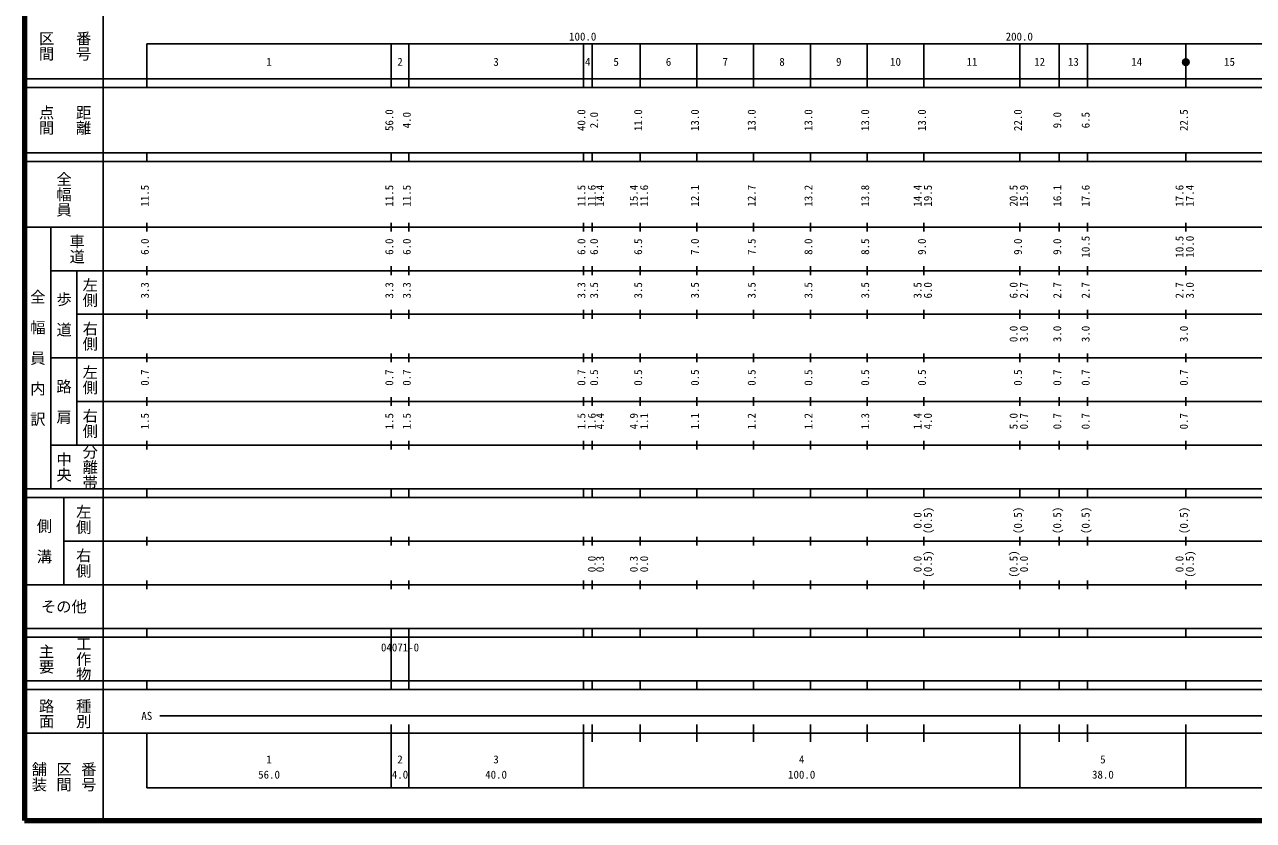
# Model space of a CAD drawing. Units: millimetres on the paper, enlarged 1000 times. Extents: x 40000 to 680000, y 20000 to 380000.
# Drawn here: x 40000 to 321477, y 20000 to 202409 of the extents above; entities that cross this region are included whole.
import ezdxf
from ezdxf.enums import TextEntityAlignment as Align

# ---------------------------------------------------------------- set-up
doc = ezdxf.new("R2010")
doc.units = ezdxf.units.MM
doc.header["$LTSCALE"] = 1000
doc.layers.add('M-TTL', color=2, linetype='Continuous', lineweight=140)
doc.layers.add('M-TTL-BAND', color=7, linetype='Continuous', lineweight=25)
doc.styles.add('@ＭＳ ゴシック', font='')
doc.styles.add('ＭＳ ゴシック', font='')
doc.styles.get('@ＭＳ ゴシック').set_extended_font_data('@MS Gothic')
doc.styles.get('ＭＳ ゴシック').set_extended_font_data('MS Gothic')

msp = doc.modelspace()

# ---------------------------------------------------------------- linework, layer by layer
at = {"layer": 'M-TTL'}
for p, q in [((40000, 380000), (40000, 20000)), ((40000, 20000), (680000, 20000))]:
    msp.add_line(p, q, dxfattribs=at)
at = {"layer": 'M-TTL-BAND'}
for p, q in [((58000, 370000), (58000, 20000)), ((68000, 198000), (68000, 188000)), ((68000, 198000), (579000, 198000)), ((124000, 188000), (124000, 198000)), ((128000, 188000), (128000, 198000)), ((168000, 188000), (168000, 198000)), ((170000, 188000), (170000, 198000)), ((181000, 188000), (181000, 198000)), ((194000, 188000), (194000, 198000)), ((207000, 188000), (207000, 198000)), ((220000, 188000), (220000, 198000)), ((233000, 188000), (233000, 198000)), ((246000, 188000), (246000, 198000)), ((268000, 188000), (268000, 198000)), ((277000, 188000), (277000, 198000)), ((283500, 188000), (283500, 198000)), ((306000, 188000), (306000, 198000)), ((40000, 190000), (579000, 190000)), ((40000, 188000), (579000, 188000)), ((40000, 173000), (579000, 173000)), ((68000, 171000), (68000, 173000)), ((124000, 171000), (124000, 173000)), ((128000, 171000), (128000, 173000)), ((168000, 171000), (168000, 173000)), ((170000, 171000), (170000, 173000)), ((181000, 171000), (181000, 173000)), ((194000, 171000), (194000, 173000)), ((207000, 171000), (207000, 173000)), ((220000, 171000), (220000, 173000)), ((233000, 171000), (233000, 173000)), ((246000, 171000), (246000, 173000)), ((268000, 171000), (268000, 173000)), ((277000, 171000), (277000, 173000)), ((283500, 171000), (283500, 173000)), ((306000, 171000), (306000, 173000)), ((40000, 171000), (579000, 171000)), ((40000, 156000), (579000, 156000)), ((46000, 96000), (46000, 156000)), ((68000, 155000), (68000, 157000)), ((124000, 155000), (124000, 157000)), ((128000, 155000), (128000, 157000)), ((168000, 155000), (168000, 157000)), ((170000, 155000), (170000, 157000)), ((181000, 155000), (181000, 157000)), ((194000, 155000), (194000, 157000)), ((207000, 155000), (207000, 157000)), ((220000, 155000), (220000, 157000)), ((233000, 155000), (233000, 157000)), ((246000, 155000), (246000, 157000)), ((268000, 155000), (268000, 157000)), ((277000, 155000), (277000, 157000)), ((283500, 155000), (283500, 157000)), ((306000, 155000), (306000, 157000)), ((68000, 145000), (68000, 147000)), ((124000, 145000), (124000, 147000)), ((128000, 145000), (128000, 147000)), ((168000, 145000), (168000, 147000)), ((170000, 145000), (170000, 147000)), ((181000, 145000), (181000, 147000)), ((194000, 145000), (194000, 147000)), ((207000, 145000), (207000, 147000)), ((220000, 145000), (220000, 147000)), ((233000, 145000), (233000, 147000)), ((246000, 145000), (246000, 147000)), ((268000, 145000), (268000, 147000)), ((277000, 145000), (277000, 147000)), ((283500, 145000), (283500, 147000)), ((306000, 145000), (306000, 147000)), ((46000, 146000), (579000, 146000)), ((52000, 146000), (52000, 106000)), ((52000, 136000), (579000, 136000)), ((68000, 135000), (68000, 137000)), ((124000, 135000), (124000, 137000)), ((128000, 135000), (128000, 137000)), ((168000, 135000), (168000, 137000)), ((170000, 135000), (170000, 137000)), ((181000, 135000), (181000, 137000)), ((194000, 135000), (194000, 137000)), ((207000, 135000), (207000, 137000)), ((220000, 135000), (220000, 137000)), ((233000, 135000), (233000, 137000)), ((246000, 135000), (246000, 137000)), ((268000, 135000), (268000, 137000)), ((277000, 135000), (277000, 137000)), ((283500, 135000), (283500, 137000)), ((306000, 135000), (306000, 137000)), ((68000, 125000), (68000, 127000)), ((124000, 125000), (124000, 127000)), ((128000, 125000), (128000, 127000)), ((168000, 125000), (168000, 127000)), ((170000, 125000), (170000, 127000)), ((181000, 125000), (181000, 127000)), ((194000, 125000), (194000, 127000)), ((207000, 125000), (207000, 127000)), ((220000, 125000), (220000, 127000)), ((233000, 125000), (233000, 127000)), ((246000, 125000), (246000, 127000)), ((268000, 125000), (268000, 127000)), ((277000, 125000), (277000, 127000)), ((283500, 125000), (283500, 127000)), ((306000, 125000), (306000, 127000)), ((46000, 126000), (579000, 126000)), ((52000, 116000), (579000, 116000)), ((68000, 115000), (68000, 117000)), ((124000, 115000), (124000, 117000)), ((128000, 115000), (128000, 117000)), ((168000, 115000), (168000, 117000)), ((170000, 115000), (170000, 117000)), ((181000, 115000), (181000, 117000)), ((194000, 115000), (194000, 117000)), ((207000, 115000), (207000, 117000)), ((220000, 115000), (220000, 117000)), ((233000, 115000), (233000, 117000)), ((246000, 115000), (246000, 117000)), ((268000, 115000), (268000, 117000)), ((277000, 115000), (277000, 117000)), ((283500, 115000), (283500, 117000)), ((306000, 115000), (306000, 117000)), ((68000, 105000), (68000, 107000)), ((124000, 105000), (124000, 107000)), ((128000, 105000), (128000, 107000)), ((168000, 105000), (168000, 107000)), ((170000, 105000), (170000, 107000)), ((181000, 105000), (181000, 107000)), ((194000, 105000), (194000, 107000)), ((207000, 105000), (207000, 107000)), ((220000, 105000), (220000, 107000)), ((233000, 105000), (233000, 107000)), ((246000, 105000), (246000, 107000)), ((268000, 105000), (268000, 107000)), ((277000, 105000), (277000, 107000)), ((283500, 105000), (283500, 107000)), ((306000, 105000), (306000, 107000)), ((46000, 106000), (579000, 106000)), ((40000, 96000), (579000, 96000)), ((68000, 94000), (68000, 96000)), ((124000, 94000), (124000, 96000)), ((128000, 94000), (128000, 96000)), ((168000, 94000), (168000, 96000)), ((170000, 94000), (170000, 96000)), ((181000, 94000), (181000, 96000)), ((194000, 94000), (194000, 96000)), ((207000, 94000), (207000, 96000)), ((220000, 94000), (220000, 96000)), ((233000, 94000), (233000, 96000)), ((246000, 94000), (246000, 96000)), ((268000, 94000), (268000, 96000)), ((277000, 94000), (277000, 96000)), ((283500, 94000), (283500, 96000)), ((306000, 94000), (306000, 96000)), ((40000, 94000), (579000, 94000)), ((49000, 94000), (49000, 74000)), ((68000, 83000), (68000, 85000)), ((124000, 83000), (124000, 85000)), ((128000, 83000), (128000, 85000)), ((168000, 83000), (168000, 85000)), ((170000, 83000), (170000, 85000)), ((181000, 83000), (181000, 85000)), ((194000, 83000), (194000, 85000)), ((207000, 83000), (207000, 85000)), ((220000, 83000), (220000, 85000)), ((233000, 83000), (233000, 85000)), ((246000, 83000), (246000, 85000)), ((268000, 83000), (268000, 85000)), ((277000, 83000), (277000, 85000)), ((283500, 83000), (283500, 85000)), ((306000, 83000), (306000, 85000)), ((49000, 84000), (579000, 84000)), ((40000, 74000), (579000, 74000)), ((68000, 73000), (68000, 75000)), ((124000, 73000), (124000, 75000)), ((128000, 73000), (128000, 75000)), ((168000, 73000), (168000, 75000)), ((170000, 73000), (170000, 75000)), ((181000, 73000), (181000, 75000)), ((194000, 73000), (194000, 75000)), ((207000, 73000), (207000, 75000)), ((220000, 73000), (220000, 75000)), ((233000, 73000), (233000, 75000)), ((246000, 73000), (246000, 75000)), ((268000, 73000), (268000, 75000)), ((277000, 73000), (277000, 75000)), ((283500, 73000), (283500, 75000)), ((306000, 73000), (306000, 75000)), ((40000, 64000), (579000, 64000)), ((40000, 62000), (579000, 62000)), ((68000, 62000), (68000, 64000)), ((124000, 62000), (124000, 64000)), ((124000, 52000), (124000, 62000)), ((128000, 62000), (128000, 64000)), ((128000, 52000), (128000, 62000)), ((168000, 62000), (168000, 64000)), ((170000, 62000), (170000, 64000)), ((181000, 62000), (181000, 64000)), ((194000, 62000), (194000, 64000)), ((207000, 62000), (207000, 64000)), ((220000, 62000), (220000, 64000)), ((233000, 62000), (233000, 64000)), ((246000, 62000), (246000, 64000)), ((268000, 62000), (268000, 64000)), ((277000, 62000), (277000, 64000)), ((283500, 62000), (283500, 64000)), ((306000, 62000), (306000, 64000)), ((40000, 52000), (579000, 52000)), ((68000, 50000), (68000, 52000)), ((124000, 50000), (124000, 52000)), ((128000, 50000), (128000, 52000)), ((168000, 50000), (168000, 52000)), ((170000, 50000), (170000, 52000)), ((181000, 50000), (181000, 52000)), ((194000, 50000), (194000, 52000)), ((207000, 50000), (207000, 52000)), ((220000, 50000), (220000, 52000)), ((233000, 50000), (233000, 52000)), ((246000, 50000), (246000, 52000)), ((268000, 50000), (268000, 52000)), ((277000, 50000), (277000, 52000)), ((283500, 50000), (283500, 52000)), ((306000, 50000), (306000, 52000)), ((40000, 50000), (579000, 50000)), ((71000, 44000), (517000, 44000)), ((40000, 40000), (579000, 40000)), ((68000, 40000), (68000, 27500)), ((124000, 27500), (124000, 42000)), ((128000, 27500), (128000, 42000)), ((168000, 27500), (168000, 42000)), ((170000, 38000), (170000, 42000)), ((181000, 38000), (181000, 42000)), ((194000, 38000), (194000, 42000)), ((207000, 38000), (207000, 42000)), ((220000, 38000), (220000, 42000)), ((233000, 38000), (233000, 42000)), ((246000, 38000), (246000, 42000)), ((268000, 27500), (268000, 42000)), ((277000, 38000), (277000, 42000)), ((283500, 38000), (283500, 42000)), ((306000, 27500), (306000, 42000)), ((68000, 27500), (579000, 27500))]:
    msp.add_line(p, q, dxfattribs=at)
for centre, radius in [((305998, 193766), 750), ((305998, 193766), 656), ((305998, 193766), 562), ((305998, 193766), 469), ((305998, 193766), 375), ((305998, 193766), 281), ((305994, 193765), 188), ((305998, 193766), 93.8)]:
    msp.add_circle(centre, radius, dxfattribs=at)

# ---------------------------------------------------------------- texts
at = {"layer": 'M-TTL-BAND', "style": '@ＭＳ ゴシック'}
for s, p in [('区間', (45000, 197500)), ('番号', (53500, 197500)), ('点間', (45000, 180500)), ('距離', (53500, 180500)), ('全幅員', (49000, 163500)), ('車道', (52000, 151000)), ('左側', (55000, 141000)), ('全\u3000幅\u3000員\u3000内\u3000訳', (43000, 126000)), ('歩\u3000道', (49000, 136000)), ('右側', (55000, 131000)), ('左側', (55000, 121000)), ('路\u3000肩', (49000, 116000)), ('右側', (55000, 111000)), ('中央', (49000, 101000)), ('分離帯', (55000, 101000)), ('左側', (53500, 89000)), ('側\u3000溝', (44500, 84000)), ('右側', (53500, 79000)), ('主要', (45000, 57000)), ('工作物', (53500, 57000)), ('路面', (45000, 44500)), ('種別', (53500, 44500)), ('舗装', (43333, 30000)), ('区間', (49000, 30000)), ('番号', (54667, 30000))]:
    msp.add_text(s, height=2566, rotation=270, dxfattribs=at).set_placement(p, align=Align.MIDDLE_CENTER)
at = {"layer": 'M-TTL-BAND', "style": 'ＭＳ ゴシック'}
for s, p in [('100.0', (167844, 198195)), ('200.0', (267844, 198195)), ('1', (96000, 192405)), ('2', (126000, 192405)), ('3', (148000, 192405)), ('4', (169000, 192405)), ('5', (175500, 192405)), ('6', (187500, 192405)), ('7', (200500, 192405)), ('8', (213500, 192405)), ('9', (226500, 192405)), ('10', (239500, 192405)), ('11', (257000, 192405)), ('12', (272500, 192405)), ('13', (280250, 192405)), ('14', (294750, 192405)), ('15', (316000, 192405)), ('AS', (68000, 42500)), ('1', (96000, 32523)), ('2', (126000, 32523)), ('3', (148000, 32523)), ('4', (218000, 32523)), ('5', (287000, 32523)), ('56.0', (96000, 29033)), ('4.0', (126000, 29033)), ('40.0', (148000, 29033)), ('100.0', (218000, 29033)), ('38.0', (287000, 29033))]:
    msp.add_text(s, height=1833, dxfattribs=at).set_placement(p, align=Align.BOTTOM_CENTER)
for s, p in [('56.0', (125000, 180500)), ('4.0', (129000, 180500)), ('40.0', (169000, 180500)), ('2.0', (171909, 180500)), ('11.0', (182000, 180500)), ('13.0', (195000, 180500)), ('13.0', (208000, 180500)), ('13.0', (221000, 180500)), ('13.0', (234000, 180500)), ('13.0', (247000, 180500)), ('22.0', (269000, 180500)), ('9.0', (278000, 180500)), ('6.5', (284500, 180500)), ('22.5', (307000, 180500)), ('11.5', (69000, 163174)), ('11.5', (125000, 163174)), ('11.5', (129000, 163174)), ('11.5', (169000, 163174)), ('11.6', (171375, 163174)), ('14.4', (173279, 163174)), ('15.4', (181000, 163174)), ('11.6', (183370, 163174)), ('12.1', (195000, 163174)), ('12.7', (208000, 163174)), ('13.2', (221000, 163174)), ('13.8', (234000, 163174)), ('14.4', (246000, 163174)), ('19.5', (248370, 163174)), ('20.5', (268000, 163174)), ('15.9', (270370, 163174)), ('16.1', (278000, 163174)), ('17.6', (284500, 163174)), ('17.6', (306000, 163174)), ('17.4', (308370, 163174)), ('6.0', (69000, 151500)), ('6.0', (125000, 151500)), ('6.0', (129000, 151500)), ('6.0', (169000, 151500)), ('6.0', (171909, 151500)), ('6.5', (182000, 151500)), ('7.0', (195000, 151500)), ('7.5', (208000, 151500)), ('8.0', (221000, 151500)), ('8.5', (234000, 151500)), ('9.0', (247000, 151500)), ('9.0', (269000, 151500)), ('9.0', (278000, 151500)), ('10.5', (284500, 151500)), ('10.5', (306000, 151500)), ('10.0', (308370, 151500)), ('3.3', (69000, 141500)), ('3.3', (125000, 141500)), ('3.3', (129000, 141500)), ('3.3', (169000, 141500)), ('3.5', (171909, 141500)), ('3.5', (182000, 141500)), ('3.5', (195000, 141500)), ('3.5', (208000, 141500)), ('3.5', (221000, 141500)), ('3.5', (234000, 141500)), ('3.5', (246000, 141500)), ('6.0', (248370, 141500)), ('6.0', (268000, 141500)), ('2.7', (270370, 141500)), ('2.7', (278000, 141500)), ('2.7', (284500, 141500)), ('2.7', (306000, 141500)), ('3.0', (308370, 141500)), ('0.0', (268000, 131500)), ('3.0', (270370, 131500)), ('3.0', (278000, 131500)), ('3.0', (284500, 131500)), ('3.0', (307000, 131500)), ('0.7', (69000, 121500)), ('0.7', (125000, 121500)), ('0.7', (129000, 121500)), ('0.7', (169000, 121500)), ('0.5', (171909, 121500)), ('0.5', (182000, 121500)), ('0.5', (195000, 121500)), ('0.5', (208000, 121500)), ('0.5', (221000, 121500)), ('0.5', (234000, 121500)), ('0.5', (247000, 121500)), ('0.5', (269000, 121500)), ('0.7', (278000, 121500)), ('0.7', (284500, 121500)), ('0.7', (307000, 121500)), ('1.5', (69000, 111500)), ('1.5', (125000, 111500)), ('1.5', (129000, 111500)), ('1.5', (169000, 111500)), ('1.6', (171375, 111500)), ('4.4', (173279, 111500)), ('4.9', (181000, 111500)), ('1.1', (183370, 111500)), ('1.1', (195000, 111500)), ('1.2', (208000, 111500)), ('1.2', (221000, 111500)), ('1.3', (234000, 111500)), ('1.4', (246000, 111500)), ('4.0', (248370, 111500)), ('5.0', (268000, 111500)), ('0.7', (270370, 111500)), ('0.7', (278000, 111500)), ('0.7', (284500, 111500)), ('0.7', (307000, 111500)), ('0.0', (246000, 88764)), ('(0.5)', (248370, 88764)), ('(0.5)', (269000, 88764)), ('(0.5)', (278000, 88764)), ('(0.5)', (284500, 88764)), ('(0.5)', (307000, 88764)), ('0.0', (171375, 78764)), ('0.3', (173279, 78764)), ('0.3', (181000, 78764)), ('0.0', (183370, 78764)), ('0.0', (246000, 78764)), ('(0.5)', (248370, 78764)), ('(0.5)', (268000, 78764)), ('0.0', (270370, 78764)), ('0.0', (306000, 78764)), ('(0.5)', (308370, 78764))]:
    msp.add_text(s, height=1833, rotation=90, dxfattribs=at).set_placement(p, align=Align.BOTTOM_CENTER)
for s, height, p in [('その他', 2566, (49000, 69000)), ('04071-0', 1833, (126000, 59655))]:
    msp.add_text(s, height=height, dxfattribs=at).set_placement(p, align=Align.MIDDLE_CENTER)

doc.saveas('drawing.dxf')
